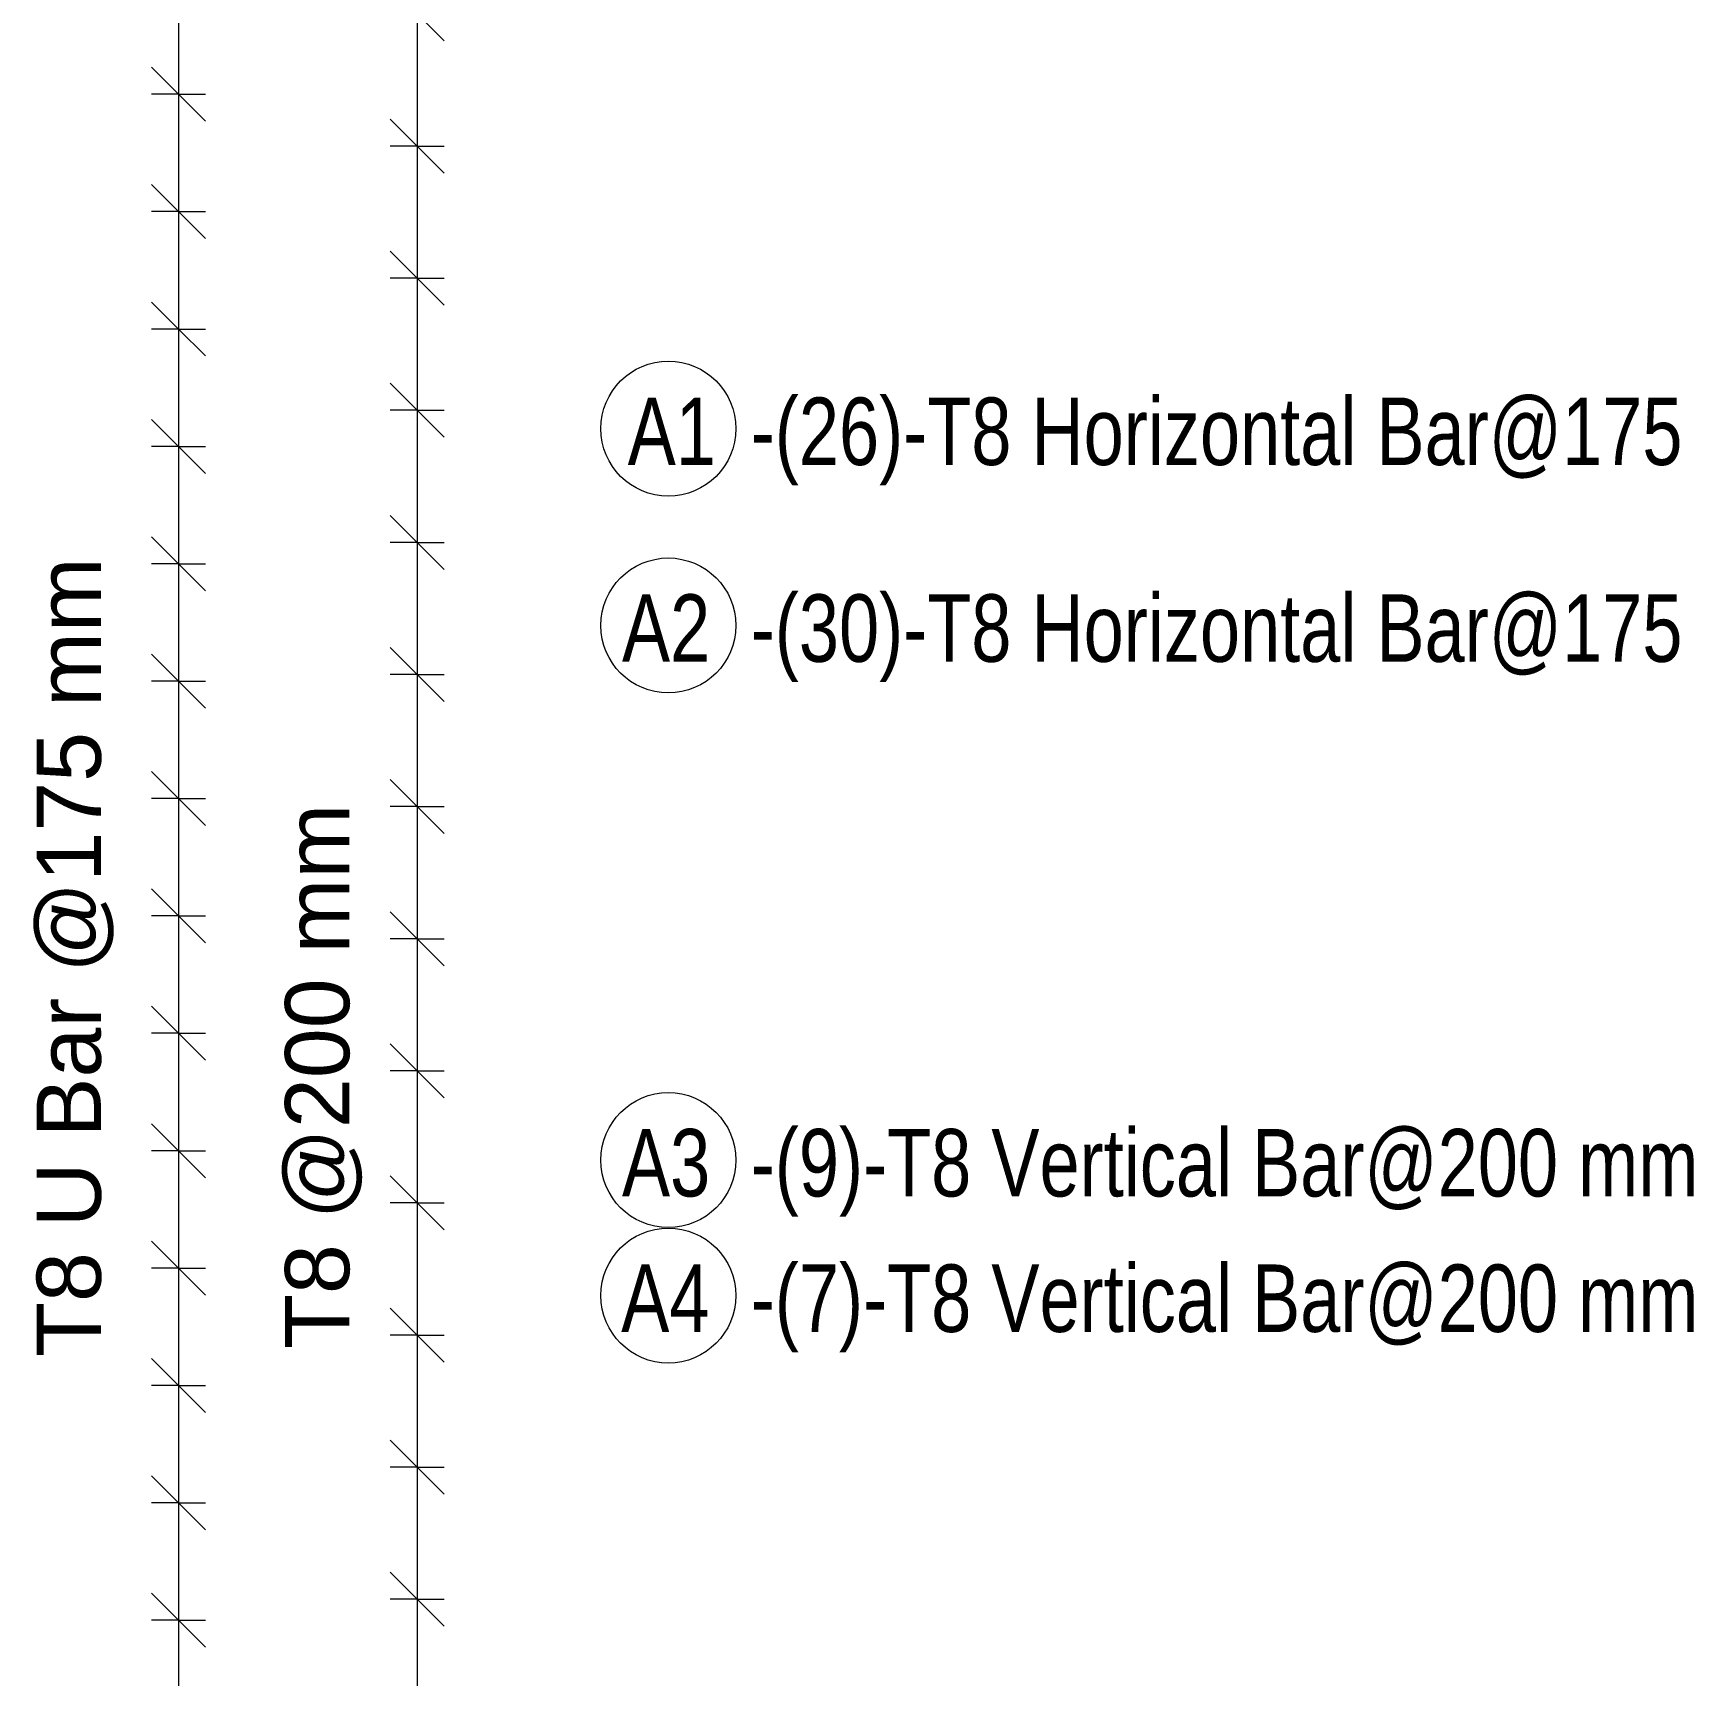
# Model space of a CAD drawing. Header units: millimetres. Extents: x 1454 to 26503, y -2036 to 18825.
# Drawn here: x 1454 to 3916, y 550 to 2984 of the extents above; entities that cross this region are included whole.
import ezdxf

# ---------------------------------------------------------------- set-up
doc = ezdxf.new("R2010")
doc.units = ezdxf.units.MM
for name, color, linetype, lineweight in [('A-ANNO-DIMS', 211, 'Continuous', 9), ('A-ANNO-DIMS-40', 211, 'Continuous', 9), ('S-RBAR-IDEN', 171, 'Continuous', 9)]:
    doc.layers.add(name, color=color, linetype=linetype, lineweight=lineweight)
doc.styles.add('Arial_1', font='arial.ttf', dxfattribs={"height": 95.25})
doc.styles.add('Nirmala UI Semilight', font='NirmalaS.ttf', dxfattribs={"width": 0.8, "height": 100})
doc.dimstyles.new('Arrow_Filled_-_2_5_NI_UI', dxfattribs={"dimscale": 304.8, "dimtxt": 104.736395, "dimasz": 0.262467, "dimexe": 0.131234, "dimexo": 0.0625, "dimgap": 0.131234, "dimtad": 1, "dimdec": 4, "dimzin": 0, "dimdsep": 46, "dimtxsty": 'Nirmala UI Semilight', "dimblk1": 'OBLIQUE', "dimblk2": 'OBLIQUE', "dimsah": 1, "dimcen": 0.09, "dimazin": 0, "dimtfac": 1, "dimtdec": 4, "dimtix": 1, "dimtmove": 0, "dimatfit": 3, "dimfxl": 0.131234, "dimfxlon": 1, "dimtvp": 1, "dimtolj": 1, "dimtzin": 0, "dimarcsym": 2})
doc.dimstyles.new('Arrow_Filled_-_2_5_NI_UI_1', dxfattribs={"dimscale": 304.8, "dimtxt": 104.736395, "dimasz": 0.262467, "dimexe": 0.131234, "dimexo": 0.0625, "dimgap": 0.131234, "dimtad": 1, "dimdec": 4, "dimzin": 0, "dimdsep": 46, "dimtxsty": 'Arial_1', "dimblk1": 'OBLIQUE', "dimblk2": 'OBLIQUE', "dimsah": 1, "dimcen": 0.09, "dimazin": 0, "dimtfac": 1, "dimtdec": 4, "dimtix": 1, "dimtmove": 0, "dimatfit": 3, "dimfxl": 0.131234, "dimfxlon": 1, "dimtvp": 1, "dimtolj": 1, "dimtzin": 0, "dimarcsym": 2})

# ---------------------------------------------------------------- blocks, each defined once
blk = doc.blocks.new('M_Rebar Tag_rfa Dimension - ARROW-793927-Elevation Front 1')
at = {"layer": 'S-RBAR-IDEN'}
blk.add_circle((2395.6, 2398), 100, dxfattribs=at)
blk = doc.blocks.new('DIMBLOCK15-Elevation Front 1')
at = {"layer": 'A-ANNO-DIMS-40'}
for p, q in [((2023.1, 3208.4), (1983.1, 3248.4)), ((2023.1, 3208.4), (1983.1, 3208.4)), ((2023.1, 3208.4), (2023.1, 3012.6)), ((2023.1, 3208.4), (2063.1, 3168.4)), ((2023.1, 3208.4), (2063.1, 3208.4)), ((2023.1, 3012.6), (1983.1, 3052.6)), ((2023.1, 3012.6), (1983.1, 3012.6)), ((2023.1, 3012.6), (2063.1, 2972.6)), ((2023.1, 3012.6), (2063.1, 3012.6))]:
    blk.add_line(p, q, dxfattribs=at)
blk = doc.blocks.new('_Oblique')
at = {"color": 0, "linetype": 'ByBlock', "lineweight": -2}
blk.add_line((-0.5, -0.5), (0.5, 0.5), dxfattribs=at)
blk = doc.blocks.new('DIMBLOCK16-Elevation Front 1')
at = {"layer": 'A-ANNO-DIMS-40'}
for p, q in [((2023.1, 3012.6), (1983.1, 3052.6)), ((2023.1, 3012.6), (1983.1, 3012.6)), ((2023.1, 3012.6), (2023.1, 2816.8)), ((2023.1, 3012.6), (2063.1, 2972.6)), ((2023.1, 3012.6), (2063.1, 3012.6)), ((2023.1, 2816.8), (1983.1, 2856.8)), ((2023.1, 2816.8), (1983.1, 2816.8)), ((2023.1, 2816.8), (2063.1, 2776.8)), ((2023.1, 2816.8), (2063.1, 2816.8))]:
    blk.add_line(p, q, dxfattribs=at)
blk = doc.blocks.new('DIMBLOCK17-Elevation Front 1')
at = {"layer": 'A-ANNO-DIMS-40'}
for p, q in [((2023.1, 2816.8), (1983.1, 2856.8)), ((2023.1, 2816.8), (1983.1, 2816.8)), ((2023.1, 2816.8), (2023.1, 2621)), ((2023.1, 2816.8), (2063.1, 2776.8)), ((2023.1, 2816.8), (2063.1, 2816.8)), ((2023.1, 2621), (1983.1, 2661)), ((2023.1, 2621), (1983.1, 2621)), ((2023.1, 2621), (2063.1, 2581)), ((2023.1, 2621), (2063.1, 2621))]:
    blk.add_line(p, q, dxfattribs=at)
blk = doc.blocks.new('DIMBLOCK18-Elevation Front 1')
at = {"layer": 'A-ANNO-DIMS-40'}
for p, q in [((2023.1, 2621), (1983.1, 2661)), ((2023.1, 2621), (1983.1, 2621)), ((2023.1, 2621), (2023.1, 2425.2)), ((2023.1, 2621), (2063.1, 2581)), ((2023.1, 2621), (2063.1, 2621)), ((2023.1, 2425.2), (1983.1, 2465.2)), ((2023.1, 2425.2), (1983.1, 2425.2)), ((2023.1, 2425.2), (2063.1, 2385.2)), ((2023.1, 2425.2), (2063.1, 2425.2))]:
    blk.add_line(p, q, dxfattribs=at)
blk = doc.blocks.new('DIMBLOCK19-Elevation Front 1')
at = {"layer": 'A-ANNO-DIMS-40'}
for p, q in [((2023.1, 2425.2), (1983.1, 2465.2)), ((2023.1, 2425.2), (1983.1, 2425.2)), ((2023.1, 2425.2), (2023.1, 2229.4)), ((2023.1, 2425.2), (2063.1, 2385.2)), ((2023.1, 2425.2), (2063.1, 2425.2)), ((2023.1, 2229.4), (1983.1, 2269.4)), ((2023.1, 2229.4), (1983.1, 2229.4)), ((2023.1, 2229.4), (2063.1, 2189.4)), ((2023.1, 2229.4), (2063.1, 2229.4))]:
    blk.add_line(p, q, dxfattribs=at)
blk = doc.blocks.new('DIMBLOCK20-Elevation Front 1')
at = {"layer": 'A-ANNO-DIMS-40'}
for p, q in [((2023.1, 2229.4), (1983.1, 2269.4)), ((2023.1, 2229.4), (1983.1, 2229.4)), ((2023.1, 2229.4), (2023.1, 2033.6)), ((2023.1, 2229.4), (2063.1, 2189.4)), ((2023.1, 2229.4), (2063.1, 2229.4)), ((2023.1, 2033.6), (1983.1, 2073.6)), ((2023.1, 2033.6), (1983.1, 2033.6)), ((2023.1, 2033.6), (2063.1, 1993.6)), ((2023.1, 2033.6), (2063.1, 2033.6))]:
    blk.add_line(p, q, dxfattribs=at)
blk = doc.blocks.new('DIMBLOCK21-Elevation Front 1')
at = {"layer": 'A-ANNO-DIMS-40'}
for p, q in [((2023.1, 2033.6), (1983.1, 2073.6)), ((2023.1, 2033.6), (1983.1, 2033.6)), ((2023.1, 2033.6), (2023.1, 1837.8)), ((2023.1, 2033.6), (2063.1, 1993.6)), ((2023.1, 2033.6), (2063.1, 2033.6)), ((2023.1, 1837.8), (1983.1, 1877.8)), ((2023.1, 1837.8), (1983.1, 1837.8)), ((2023.1, 1837.8), (2063.1, 1797.8)), ((2023.1, 1837.8), (2063.1, 1837.8))]:
    blk.add_line(p, q, dxfattribs=at)
blk = doc.blocks.new('DIMBLOCK22-Elevation Front 1')
at = {"layer": 'A-ANNO-DIMS-40'}
for p, q in [((2023.1, 1837.8), (1983.1, 1877.8)), ((2023.1, 1837.8), (1983.1, 1837.8)), ((2023.1, 1837.8), (2023.1, 1642)), ((2023.1, 1837.8), (2063.1, 1797.8)), ((2023.1, 1837.8), (2063.1, 1837.8)), ((2023.1, 1642), (1983.1, 1682)), ((2023.1, 1642), (1983.1, 1642)), ((2023.1, 1642), (2063.1, 1602)), ((2023.1, 1642), (2063.1, 1642))]:
    blk.add_line(p, q, dxfattribs=at)
blk = doc.blocks.new('DIMBLOCK23-Elevation Front 1')
at = {"layer": 'A-ANNO-DIMS-40'}
for p, q in [((2023.1, 1642), (1983.1, 1682)), ((2023.1, 1642), (1983.1, 1642)), ((2023.1, 1642), (2023.1, 1446.2)), ((2023.1, 1642), (2063.1, 1602)), ((2023.1, 1642), (2063.1, 1642)), ((2023.1, 1446.2), (1983.1, 1486.2)), ((2023.1, 1446.2), (1983.1, 1446.2)), ((2023.1, 1446.2), (2063.1, 1406.2)), ((2023.1, 1446.2), (2063.1, 1446.2))]:
    blk.add_line(p, q, dxfattribs=at)
blk = doc.blocks.new('DIMBLOCK24-Elevation Front 1')
at = {"layer": 'A-ANNO-DIMS-40'}
for p, q in [((2023.1, 1446.2), (1983.1, 1486.2)), ((2023.1, 1446.2), (1983.1, 1446.2)), ((2023.1, 1446.2), (2023.1, 1250.4)), ((2023.1, 1446.2), (2063.1, 1406.2)), ((2023.1, 1446.2), (2063.1, 1446.2)), ((2023.1, 1250.4), (1983.1, 1290.4)), ((2023.1, 1250.4), (1983.1, 1250.4)), ((2023.1, 1250.4), (2063.1, 1210.4)), ((2023.1, 1250.4), (2063.1, 1250.4))]:
    blk.add_line(p, q, dxfattribs=at)
blk = doc.blocks.new('DIMBLOCK25-Elevation Front 1')
at = {"layer": 'A-ANNO-DIMS-40'}
for p, q in [((2023.1, 1250.4), (1983.1, 1290.4)), ((2023.1, 1250.4), (1983.1, 1250.4)), ((2023.1, 1250.4), (2023.1, 1054.6)), ((2023.1, 1250.4), (2063.1, 1210.4)), ((2023.1, 1250.4), (2063.1, 1250.4)), ((2023.1, 1054.6), (1983.1, 1094.6)), ((2023.1, 1054.6), (1983.1, 1054.6)), ((2023.1, 1054.6), (2063.1, 1014.6)), ((2023.1, 1054.6), (2063.1, 1054.6))]:
    blk.add_line(p, q, dxfattribs=at)
blk = doc.blocks.new('DIMBLOCK26-Elevation Front 1')
at = {"layer": 'A-ANNO-DIMS-40'}
for p, q in [((2023.1, 1054.6), (1983.1, 1094.6)), ((2023.1, 1054.6), (1983.1, 1054.6)), ((2023.1, 1054.6), (2023.1, 858.8)), ((2023.1, 1054.6), (2063.1, 1014.6)), ((2023.1, 1054.6), (2063.1, 1054.6)), ((2023.1, 858.8), (1983.1, 898.8)), ((2023.1, 858.8), (1983.1, 858.8)), ((2023.1, 858.8), (2063.1, 818.8)), ((2023.1, 858.8), (2063.1, 858.8))]:
    blk.add_line(p, q, dxfattribs=at)
blk = doc.blocks.new('DIMBLOCK27-Elevation Front 1')
at = {"layer": 'A-ANNO-DIMS-40'}
for p, q in [((2023.1, 858.8), (1983.1, 898.8)), ((2023.1, 858.8), (1983.1, 858.8)), ((2023.1, 858.8), (2023.1, 663)), ((2023.1, 858.8), (2063.1, 818.8)), ((2023.1, 858.8), (2063.1, 858.8)), ((2023.1, 663), (1983.1, 703)), ((2023.1, 663), (1983.1, 663)), ((2023.1, 663), (2063.1, 623)), ((2023.1, 663), (2063.1, 663))]:
    blk.add_line(p, q, dxfattribs=at)
blk = doc.blocks.new('DIMBLOCK28-Elevation Front 1')
at = {"layer": 'A-ANNO-DIMS-40'}
for p, q in [((2023.1, 663), (1983.1, 703)), ((2023.1, 663), (1983.1, 663)), ((2023.1, 663), (2023.1, 467.2)), ((2023.1, 663), (2063.1, 623)), ((2023.1, 663), (2063.1, 663)), ((2023.1, 467.2), (1983.1, 507.2)), ((2023.1, 467.2), (1983.1, 467.2)), ((2023.1, 467.2), (2063.1, 427.2)), ((2023.1, 467.2), (2063.1, 467.2))]:
    blk.add_line(p, q, dxfattribs=at)
blk = doc.blocks.new('DIMBLOCK38-Elevation Front 1')
at = {"layer": 'A-ANNO-DIMS-40'}
for p, q in [((2023.1, 3600), (1983.1, 3640)), ((2023.1, 3600), (1983.1, 3600)), ((2023.1, 3600), (2023.1, -1295)), ((2023.1, 3600), (2023.1, 3404.2)), ((2023.1, 3600), (2063.1, 3560)), ((2023.1, 3600), (2063.1, 3600)), ((2023.1, 3404.2), (1983.1, 3444.2)), ((2023.1, 3404.2), (1983.1, 3404.2)), ((2023.1, 3404.2), (2023.1, 3208.4)), ((2023.1, 3404.2), (2063.1, 3364.2)), ((2023.1, 3404.2), (2063.1, 3404.2)), ((2023.1, 3208.4), (1983.1, 3248.4)), ((2023.1, 3208.4), (1983.1, 3208.4)), ((2023.1, 3208.4), (2023.1, 3012.6)), ((2023.1, 3208.4), (2063.1, 3168.4)), ((2023.1, 3208.4), (2063.1, 3208.4)), ((2023.1, 3012.6), (1983.1, 3052.6)), ((2023.1, 3012.6), (1983.1, 3012.6)), ((2023.1, 3012.6), (2023.1, 2816.8)), ((2023.1, 3012.6), (2063.1, 2972.6)), ((2023.1, 3012.6), (2063.1, 3012.6)), ((2023.1, 2816.8), (1983.1, 2856.8)), ((2023.1, 2816.8), (1983.1, 2816.8)), ((2023.1, 2816.8), (2023.1, 2621)), ((2023.1, 2816.8), (2063.1, 2776.8)), ((2023.1, 2816.8), (2063.1, 2816.8)), ((2023.1, 2621), (1983.1, 2661)), ((2023.1, 2621), (1983.1, 2621)), ((2023.1, 2621), (2023.1, 2425.2)), ((2023.1, 2621), (2063.1, 2581)), ((2023.1, 2621), (2063.1, 2621)), ((2023.1, 2425.2), (1983.1, 2465.2)), ((2023.1, 2425.2), (1983.1, 2425.2)), ((2023.1, 2425.2), (2023.1, 2229.4)), ((2023.1, 2425.2), (2063.1, 2385.2)), ((2023.1, 2425.2), (2063.1, 2425.2)), ((2023.1, 2229.4), (1983.1, 2269.4)), ((2023.1, 2229.4), (1983.1, 2229.4)), ((2023.1, 2229.4), (2023.1, 2033.6)), ((2023.1, 2229.4), (2063.1, 2189.4)), ((2023.1, 2229.4), (2063.1, 2229.4)), ((2023.1, 2033.6), (1983.1, 2073.6)), ((2023.1, 2033.6), (1983.1, 2033.6)), ((2023.1, 2033.6), (2023.1, 1837.8)), ((2023.1, 2033.6), (2063.1, 1993.6)), ((2023.1, 2033.6), (2063.1, 2033.6)), ((2023.1, 1837.8), (1983.1, 1877.8)), ((2023.1, 1837.8), (1983.1, 1837.8)), ((2023.1, 1837.8), (2023.1, 1642)), ((2023.1, 1837.8), (2063.1, 1797.8)), ((2023.1, 1837.8), (2063.1, 1837.8)), ((2023.1, 1642), (1983.1, 1682)), ((2023.1, 1642), (1983.1, 1642)), ((2023.1, 1642), (2023.1, 1446.2)), ((2023.1, 1642), (2063.1, 1602)), ((2023.1, 1642), (2063.1, 1642)), ((2023.1, 1446.2), (1983.1, 1486.2)), ((2023.1, 1446.2), (1983.1, 1446.2)), ((2023.1, 1446.2), (2023.1, 1250.4)), ((2023.1, 1446.2), (2063.1, 1406.2)), ((2023.1, 1446.2), (2063.1, 1446.2)), ((2023.1, 1250.4), (1983.1, 1290.4)), ((2023.1, 1250.4), (1983.1, 1250.4)), ((2023.1, 1250.4), (2023.1, 1054.6)), ((2023.1, 1250.4), (2063.1, 1210.4)), ((2023.1, 1250.4), (2063.1, 1250.4)), ((2023.1, 1054.6), (1983.1, 1094.6)), ((2023.1, 1054.6), (1983.1, 1054.6)), ((2023.1, 1054.6), (2023.1, 858.8)), ((2023.1, 1054.6), (2063.1, 1014.6)), ((2023.1, 1054.6), (2063.1, 1054.6)), ((2023.1, 858.8), (1983.1, 898.8)), ((2023.1, 858.8), (1983.1, 858.8)), ((2023.1, 858.8), (2023.1, 663)), ((2023.1, 858.8), (2063.1, 818.8)), ((2023.1, 858.8), (2063.1, 858.8)), ((2023.1, 663), (1983.1, 703)), ((2023.1, 663), (1983.1, 663)), ((2023.1, 663), (2023.1, 467.2)), ((2023.1, 663), (2063.1, 623)), ((2023.1, 663), (2063.1, 663)), ((2023.1, 467.2), (1983.1, 507.2)), ((2023.1, 467.2), (1983.1, 467.2)), ((2023.1, 467.2), (2023.1, 271.4)), ((2023.1, 467.2), (2063.1, 427.2)), ((2023.1, 467.2), (2063.1, 467.2)), ((2023.1, 271.4), (1983.1, 311.4)), ((2023.1, 271.4), (1983.1, 271.4)), ((2023.1, 271.4), (2023.1, 75.6)), ((2023.1, 271.4), (2063.1, 231.4)), ((2023.1, 271.4), (2063.1, 271.4)), ((2023.1, 75.6), (1983.1, 115.6)), ((2023.1, 75.6), (1983.1, 75.6)), ((2023.1, 75.6), (2023.1, -120.2)), ((2023.1, 75.6), (2063.1, 35.6)), ((2023.1, 75.6), (2063.1, 75.6)), ((2023.1, -120.2), (1983.1, -80.2)), ((2023.1, -120.2), (1983.1, -120.2)), ((2023.1, -120.2), (2023.1, -316)), ((2023.1, -120.2), (2063.1, -160.2)), ((2023.1, -120.2), (2063.1, -120.2)), ((2023.1, -316), (1983.1, -276)), ((2023.1, -316), (1983.1, -316)), ((2023.1, -316), (2023.1, -511.8)), ((2023.1, -316), (2063.1, -356)), ((2023.1, -316), (2063.1, -316)), ((2023.1, -511.8), (1983.1, -471.8)), ((2023.1, -511.8), (1983.1, -511.8)), ((2023.1, -511.8), (2023.1, -707.6)), ((2023.1, -511.8), (2063.1, -551.8)), ((2023.1, -511.8), (2063.1, -511.8)), ((2023.1, -707.6), (1983.1, -667.6)), ((2023.1, -707.6), (1983.1, -707.6)), ((2023.1, -707.6), (2023.1, -903.4)), ((2023.1, -707.6), (2063.1, -747.6)), ((2023.1, -707.6), (2063.1, -707.6)), ((2023.1, -903.4), (1983.1, -863.4)), ((2023.1, -903.4), (1983.1, -903.4)), ((2023.1, -903.4), (2023.1, -1099.2)), ((2023.1, -903.4), (2063.1, -943.4)), ((2023.1, -903.4), (2063.1, -903.4)), ((2023.1, -1099.2), (1983.1, -1059.2)), ((2023.1, -1099.2), (1983.1, -1099.2)), ((2023.1, -1099.2), (2023.1, -1295)), ((2023.1, -1099.2), (2063.1, -1139.2)), ((2023.1, -1099.2), (2063.1, -1099.2)), ((2023.1, -1295), (1983.1, -1255)), ((2023.1, -1295), (1983.1, -1295)), ((2023.1, -1295), (2063.1, -1335)), ((2023.1, -1295), (2063.1, -1295))]:
    blk.add_line(p, q, dxfattribs=at)
blk = doc.blocks.new('_None')
blk = doc.blocks.new('DIMBLOCK42-Elevation Front 1')
at = {"layer": 'A-ANNO-DIMS-40'}
for p, q in [((1669.3, 3067.6), (1629.3, 3107.6)), ((1669.3, 3067.6), (1629.3, 3067.6)), ((1669.3, 3067.6), (1669.3, 2893.6)), ((1669.3, 3067.6), (1709.3, 3027.6)), ((1669.3, 3067.6), (1709.3, 3067.6)), ((1669.3, 2893.6), (1629.3, 2933.6)), ((1669.3, 2893.6), (1629.3, 2893.6)), ((1669.3, 2893.6), (1709.3, 2853.6)), ((1669.3, 2893.6), (1709.3, 2893.6))]:
    blk.add_line(p, q, dxfattribs=at)
blk = doc.blocks.new('DIMBLOCK43-Elevation Front 1')
at = {"layer": 'A-ANNO-DIMS-40'}
for p, q in [((1669.3, 2893.6), (1629.3, 2933.6)), ((1669.3, 2893.6), (1629.3, 2893.6)), ((1669.3, 2893.6), (1669.3, 2719.7)), ((1669.3, 2893.6), (1709.3, 2853.6)), ((1669.3, 2893.6), (1709.3, 2893.6)), ((1669.3, 2719.7), (1629.3, 2759.7)), ((1669.3, 2719.7), (1629.3, 2719.7)), ((1669.3, 2719.7), (1709.3, 2679.7)), ((1669.3, 2719.7), (1709.3, 2719.7))]:
    blk.add_line(p, q, dxfattribs=at)
blk = doc.blocks.new('DIMBLOCK44-Elevation Front 1')
at = {"layer": 'A-ANNO-DIMS-40'}
for p, q in [((1669.3, 2719.7), (1629.3, 2759.7)), ((1669.3, 2719.7), (1629.3, 2719.7)), ((1669.3, 2719.7), (1669.3, 2545.7)), ((1669.3, 2719.7), (1709.3, 2679.7)), ((1669.3, 2719.7), (1709.3, 2719.7)), ((1669.3, 2545.7), (1629.3, 2585.7)), ((1669.3, 2545.7), (1629.3, 2545.7)), ((1669.3, 2545.7), (1709.3, 2505.7)), ((1669.3, 2545.7), (1709.3, 2545.7))]:
    blk.add_line(p, q, dxfattribs=at)
blk = doc.blocks.new('DIMBLOCK45-Elevation Front 1')
at = {"layer": 'A-ANNO-DIMS-40'}
for p, q in [((1669.3, 2545.7), (1629.3, 2585.7)), ((1669.3, 2545.7), (1629.3, 2545.7)), ((1669.3, 2545.7), (1669.3, 2371.7)), ((1669.3, 2545.7), (1709.3, 2505.7)), ((1669.3, 2545.7), (1709.3, 2545.7)), ((1669.3, 2371.7), (1629.3, 2411.7)), ((1669.3, 2371.7), (1629.3, 2371.7)), ((1669.3, 2371.7), (1709.3, 2331.7)), ((1669.3, 2371.7), (1709.3, 2371.7))]:
    blk.add_line(p, q, dxfattribs=at)
blk = doc.blocks.new('DIMBLOCK46-Elevation Front 1')
at = {"layer": 'A-ANNO-DIMS-40'}
for p, q in [((1669.3, 2371.7), (1629.3, 2411.7)), ((1669.3, 2371.7), (1629.3, 2371.7)), ((1669.3, 2371.7), (1669.3, 2197.7)), ((1669.3, 2371.7), (1709.3, 2331.7)), ((1669.3, 2371.7), (1709.3, 2371.7)), ((1669.3, 2197.7), (1629.3, 2237.7)), ((1669.3, 2197.7), (1629.3, 2197.7)), ((1669.3, 2197.7), (1709.3, 2157.7)), ((1669.3, 2197.7), (1709.3, 2197.7))]:
    blk.add_line(p, q, dxfattribs=at)
blk = doc.blocks.new('DIMBLOCK47-Elevation Front 1')
at = {"layer": 'A-ANNO-DIMS-40'}
for p, q in [((1669.3, 2197.7), (1629.3, 2237.7)), ((1669.3, 2197.7), (1629.3, 2197.7)), ((1669.3, 2197.7), (1669.3, 2023.7)), ((1669.3, 2197.7), (1709.3, 2157.7)), ((1669.3, 2197.7), (1709.3, 2197.7)), ((1669.3, 2023.7), (1629.3, 2063.7)), ((1669.3, 2023.7), (1629.3, 2023.7)), ((1669.3, 2023.7), (1709.3, 1983.7)), ((1669.3, 2023.7), (1709.3, 2023.7))]:
    blk.add_line(p, q, dxfattribs=at)
blk = doc.blocks.new('DIMBLOCK48-Elevation Front 1')
at = {"layer": 'A-ANNO-DIMS-40'}
for p, q in [((1669.3, 2023.7), (1629.3, 2063.7)), ((1669.3, 2023.7), (1629.3, 2023.7)), ((1669.3, 2023.7), (1669.3, 1849.8)), ((1669.3, 2023.7), (1709.3, 1983.7)), ((1669.3, 2023.7), (1709.3, 2023.7)), ((1669.3, 1849.8), (1629.3, 1889.8)), ((1669.3, 1849.8), (1629.3, 1849.8)), ((1669.3, 1849.8), (1709.3, 1809.8)), ((1669.3, 1849.8), (1709.3, 1849.8))]:
    blk.add_line(p, q, dxfattribs=at)
blk = doc.blocks.new('DIMBLOCK49-Elevation Front 1')
at = {"layer": 'A-ANNO-DIMS-40'}
for p, q in [((1669.3, 1849.8), (1629.3, 1889.8)), ((1669.3, 1849.8), (1629.3, 1849.8)), ((1669.3, 1849.8), (1669.3, 1675.8)), ((1669.3, 1849.8), (1709.3, 1809.8)), ((1669.3, 1849.8), (1709.3, 1849.8)), ((1669.3, 1675.8), (1629.3, 1715.8)), ((1669.3, 1675.8), (1629.3, 1675.8)), ((1669.3, 1675.8), (1709.3, 1635.8)), ((1669.3, 1675.8), (1709.3, 1675.8))]:
    blk.add_line(p, q, dxfattribs=at)
blk = doc.blocks.new('DIMBLOCK50-Elevation Front 1')
at = {"layer": 'A-ANNO-DIMS-40'}
for p, q in [((1669.3, 1675.8), (1629.3, 1715.8)), ((1669.3, 1675.8), (1629.3, 1675.8)), ((1669.3, 1675.8), (1669.3, 1501.8)), ((1669.3, 1675.8), (1709.3, 1635.8)), ((1669.3, 1675.8), (1709.3, 1675.8)), ((1669.3, 1501.8), (1629.3, 1541.8)), ((1669.3, 1501.8), (1629.3, 1501.8)), ((1669.3, 1501.8), (1709.3, 1461.8)), ((1669.3, 1501.8), (1709.3, 1501.8))]:
    blk.add_line(p, q, dxfattribs=at)
blk = doc.blocks.new('DIMBLOCK51-Elevation Front 1')
at = {"layer": 'A-ANNO-DIMS-40'}
for p, q in [((1669.3, 1501.8), (1629.3, 1541.8)), ((1669.3, 1501.8), (1629.3, 1501.8)), ((1669.3, 1501.8), (1669.3, 1327.8)), ((1669.3, 1501.8), (1709.3, 1461.8)), ((1669.3, 1501.8), (1709.3, 1501.8)), ((1669.3, 1327.8), (1629.3, 1367.8)), ((1669.3, 1327.8), (1629.3, 1327.8)), ((1669.3, 1327.8), (1709.3, 1287.8)), ((1669.3, 1327.8), (1709.3, 1327.8))]:
    blk.add_line(p, q, dxfattribs=at)
blk = doc.blocks.new('DIMBLOCK52-Elevation Front 1')
at = {"layer": 'A-ANNO-DIMS-40'}
for p, q in [((1669.3, 1327.8), (1629.3, 1367.8)), ((1669.3, 1327.8), (1629.3, 1327.8)), ((1669.3, 1327.8), (1669.3, 1153.8)), ((1669.3, 1327.8), (1709.3, 1287.8)), ((1669.3, 1327.8), (1709.3, 1327.8)), ((1669.3, 1153.8), (1629.3, 1193.8)), ((1669.3, 1153.8), (1629.3, 1153.8)), ((1669.3, 1153.8), (1709.3, 1113.8)), ((1669.3, 1153.8), (1709.3, 1153.8))]:
    blk.add_line(p, q, dxfattribs=at)
blk = doc.blocks.new('DIMBLOCK53-Elevation Front 1')
at = {"layer": 'A-ANNO-DIMS-40'}
for p, q in [((1669.3, 1153.8), (1629.3, 1193.8)), ((1669.3, 1153.8), (1629.3, 1153.8)), ((1669.3, 1153.8), (1669.3, 979.9)), ((1669.3, 1153.8), (1709.3, 1113.8)), ((1669.3, 1153.8), (1709.3, 1153.8)), ((1669.3, 979.9), (1629.3, 1019.9)), ((1669.3, 979.9), (1629.3, 979.9)), ((1669.3, 979.9), (1709.3, 939.9)), ((1669.3, 979.9), (1709.3, 979.9))]:
    blk.add_line(p, q, dxfattribs=at)
blk = doc.blocks.new('DIMBLOCK54-Elevation Front 1')
at = {"layer": 'A-ANNO-DIMS-40'}
for p, q in [((1669.3, 979.9), (1629.3, 1019.9)), ((1669.3, 979.9), (1629.3, 979.9)), ((1669.3, 979.9), (1669.3, 805.9)), ((1669.3, 979.9), (1709.3, 939.9)), ((1669.3, 979.9), (1709.3, 979.9)), ((1669.3, 805.9), (1629.3, 845.9)), ((1669.3, 805.9), (1629.3, 805.9)), ((1669.3, 805.9), (1709.3, 765.9)), ((1669.3, 805.9), (1709.3, 805.9))]:
    blk.add_line(p, q, dxfattribs=at)
blk = doc.blocks.new('DIMBLOCK55-Elevation Front 1')
at = {"layer": 'A-ANNO-DIMS-40'}
for p, q in [((1669.3, 805.9), (1629.3, 845.9)), ((1669.3, 805.9), (1629.3, 805.9)), ((1669.3, 805.9), (1669.3, 631.9)), ((1669.3, 805.9), (1709.3, 765.9)), ((1669.3, 805.9), (1709.3, 805.9)), ((1669.3, 631.9), (1629.3, 671.9)), ((1669.3, 631.9), (1629.3, 631.9)), ((1669.3, 631.9), (1709.3, 591.9)), ((1669.3, 631.9), (1709.3, 631.9))]:
    blk.add_line(p, q, dxfattribs=at)
blk = doc.blocks.new('DIMBLOCK56-Elevation Front 1')
at = {"layer": 'A-ANNO-DIMS-40'}
for p, q in [((1669.3, 631.9), (1629.3, 671.9)), ((1669.3, 631.9), (1629.3, 631.9)), ((1669.3, 631.9), (1669.3, 457.9)), ((1669.3, 631.9), (1709.3, 591.9)), ((1669.3, 631.9), (1709.3, 631.9)), ((1669.3, 457.9), (1629.3, 497.9)), ((1669.3, 457.9), (1629.3, 457.9)), ((1669.3, 457.9), (1709.3, 417.9)), ((1669.3, 457.9), (1709.3, 457.9))]:
    blk.add_line(p, q, dxfattribs=at)
blk = doc.blocks.new('DIMBLOCK67-Elevation Front 1')
at = {"layer": 'A-ANNO-DIMS-40'}
for p, q in [((1669.3, 3589.6), (1629.3, 3629.6)), ((1669.3, 3589.6), (1629.3, 3589.6)), ((1669.3, 3589.6), (1669.3, -1281.9)), ((1669.3, 3589.6), (1669.3, 3415.6)), ((1669.3, 3589.6), (1709.3, 3549.6)), ((1669.3, 3589.6), (1709.3, 3589.6)), ((1669.3, 3415.6), (1629.3, 3455.6)), ((1669.3, 3415.6), (1629.3, 3415.6)), ((1669.3, 3415.6), (1669.3, 3241.6)), ((1669.3, 3415.6), (1709.3, 3375.6)), ((1669.3, 3415.6), (1709.3, 3415.6)), ((1669.3, 3241.6), (1629.3, 3281.6)), ((1669.3, 3241.6), (1629.3, 3241.6)), ((1669.3, 3241.6), (1669.3, 3067.6)), ((1669.3, 3241.6), (1709.3, 3201.6)), ((1669.3, 3241.6), (1709.3, 3241.6)), ((1669.3, 3067.6), (1629.3, 3107.6)), ((1669.3, 3067.6), (1629.3, 3067.6)), ((1669.3, 3067.6), (1669.3, 2893.6)), ((1669.3, 3067.6), (1709.3, 3027.6)), ((1669.3, 3067.6), (1709.3, 3067.6)), ((1669.3, 2893.6), (1629.3, 2933.6)), ((1669.3, 2893.6), (1629.3, 2893.6)), ((1669.3, 2893.6), (1669.3, 2719.7)), ((1669.3, 2893.6), (1709.3, 2853.6)), ((1669.3, 2893.6), (1709.3, 2893.6)), ((1669.3, 2719.7), (1629.3, 2759.7)), ((1669.3, 2719.7), (1629.3, 2719.7)), ((1669.3, 2719.7), (1669.3, 2545.7)), ((1669.3, 2719.7), (1709.3, 2679.7)), ((1669.3, 2719.7), (1709.3, 2719.7)), ((1669.3, 2545.7), (1629.3, 2585.7)), ((1669.3, 2545.7), (1629.3, 2545.7)), ((1669.3, 2545.7), (1669.3, 2371.7)), ((1669.3, 2545.7), (1709.3, 2505.7)), ((1669.3, 2545.7), (1709.3, 2545.7)), ((1669.3, 2371.7), (1629.3, 2411.7)), ((1669.3, 2371.7), (1629.3, 2371.7)), ((1669.3, 2371.7), (1669.3, 2197.7)), ((1669.3, 2371.7), (1709.3, 2331.7)), ((1669.3, 2371.7), (1709.3, 2371.7)), ((1669.3, 2197.7), (1629.3, 2237.7)), ((1669.3, 2197.7), (1629.3, 2197.7)), ((1669.3, 2197.7), (1669.3, 2023.7)), ((1669.3, 2197.7), (1709.3, 2157.7)), ((1669.3, 2197.7), (1709.3, 2197.7)), ((1669.3, 2023.7), (1629.3, 2063.7)), ((1669.3, 2023.7), (1629.3, 2023.7)), ((1669.3, 2023.7), (1669.3, 1849.8)), ((1669.3, 2023.7), (1709.3, 1983.7)), ((1669.3, 2023.7), (1709.3, 2023.7)), ((1669.3, 1849.8), (1629.3, 1889.8)), ((1669.3, 1849.8), (1629.3, 1849.8)), ((1669.3, 1849.8), (1669.3, 1675.8)), ((1669.3, 1849.8), (1709.3, 1809.8)), ((1669.3, 1849.8), (1709.3, 1849.8)), ((1669.3, 1675.8), (1629.3, 1715.8)), ((1669.3, 1675.8), (1629.3, 1675.8)), ((1669.3, 1675.8), (1669.3, 1501.8)), ((1669.3, 1675.8), (1709.3, 1635.8)), ((1669.3, 1675.8), (1709.3, 1675.8)), ((1669.3, 1501.8), (1629.3, 1541.8)), ((1669.3, 1501.8), (1629.3, 1501.8)), ((1669.3, 1501.8), (1669.3, 1327.8)), ((1669.3, 1501.8), (1709.3, 1461.8)), ((1669.3, 1501.8), (1709.3, 1501.8)), ((1669.3, 1327.8), (1629.3, 1367.8)), ((1669.3, 1327.8), (1629.3, 1327.8)), ((1669.3, 1327.8), (1669.3, 1153.8)), ((1669.3, 1327.8), (1709.3, 1287.8)), ((1669.3, 1327.8), (1709.3, 1327.8)), ((1669.3, 1153.8), (1629.3, 1193.8)), ((1669.3, 1153.8), (1629.3, 1153.8)), ((1669.3, 1153.8), (1669.3, 979.9)), ((1669.3, 1153.8), (1709.3, 1113.8)), ((1669.3, 1153.8), (1709.3, 1153.8)), ((1669.3, 979.9), (1629.3, 1019.9)), ((1669.3, 979.9), (1629.3, 979.9)), ((1669.3, 979.9), (1669.3, 805.9)), ((1669.3, 979.9), (1709.3, 939.9)), ((1669.3, 979.9), (1709.3, 979.9)), ((1669.3, 805.9), (1629.3, 845.9)), ((1669.3, 805.9), (1629.3, 805.9)), ((1669.3, 805.9), (1669.3, 631.9)), ((1669.3, 805.9), (1709.3, 765.9)), ((1669.3, 805.9), (1709.3, 805.9)), ((1669.3, 631.9), (1629.3, 671.9)), ((1669.3, 631.9), (1629.3, 631.9)), ((1669.3, 631.9), (1669.3, 457.9)), ((1669.3, 631.9), (1709.3, 591.9)), ((1669.3, 631.9), (1709.3, 631.9)), ((1669.3, 457.9), (1629.3, 497.9)), ((1669.3, 457.9), (1629.3, 457.9)), ((1669.3, 457.9), (1669.3, 283.9)), ((1669.3, 457.9), (1709.3, 417.9)), ((1669.3, 457.9), (1709.3, 457.9)), ((1669.3, 283.9), (1629.3, 323.9)), ((1669.3, 283.9), (1629.3, 283.9)), ((1669.3, 283.9), (1669.3, 110)), ((1669.3, 283.9), (1709.3, 243.9)), ((1669.3, 283.9), (1709.3, 283.9)), ((1669.3, 110), (1629.3, 150)), ((1669.3, 110), (1629.3, 110)), ((1669.3, 110), (1669.3, -64)), ((1669.3, 110), (1709.3, 70)), ((1669.3, 110), (1709.3, 110)), ((1669.3, -64), (1629.3, -24)), ((1669.3, -64), (1629.3, -64)), ((1669.3, -64), (1669.3, -238)), ((1669.3, -64), (1709.3, -104)), ((1669.3, -64), (1709.3, -64)), ((1669.3, -238), (1629.3, -198)), ((1669.3, -238), (1629.3, -238)), ((1669.3, -238), (1669.3, -412)), ((1669.3, -238), (1709.3, -278)), ((1669.3, -238), (1709.3, -238)), ((1669.3, -412), (1629.3, -372)), ((1669.3, -412), (1629.3, -412)), ((1669.3, -412), (1669.3, -586)), ((1669.3, -412), (1709.3, -452)), ((1669.3, -412), (1709.3, -412)), ((1669.3, -586), (1629.3, -546)), ((1669.3, -586), (1629.3, -586)), ((1669.3, -586), (1669.3, -759.9)), ((1669.3, -586), (1709.3, -626)), ((1669.3, -586), (1709.3, -586)), ((1669.3, -759.9), (1629.3, -719.9)), ((1669.3, -759.9), (1629.3, -759.9)), ((1669.3, -759.9), (1669.3, -933.9)), ((1669.3, -759.9), (1709.3, -799.9)), ((1669.3, -759.9), (1709.3, -759.9)), ((1669.3, -933.9), (1629.3, -893.9)), ((1669.3, -933.9), (1629.3, -933.9)), ((1669.3, -933.9), (1669.3, -1107.9)), ((1669.3, -933.9), (1709.3, -973.9)), ((1669.3, -933.9), (1709.3, -933.9)), ((1669.3, -1107.9), (1629.3, -1067.9)), ((1669.3, -1107.9), (1629.3, -1107.9)), ((1669.3, -1107.9), (1669.3, -1281.9)), ((1669.3, -1107.9), (1709.3, -1147.9)), ((1669.3, -1107.9), (1709.3, -1107.9)), ((1669.3, -1281.9), (1629.3, -1241.9)), ((1669.3, -1281.9), (1629.3, -1281.9)), ((1669.3, -1281.9), (1709.3, -1321.9)), ((1669.3, -1281.9), (1709.3, -1281.9))]:
    blk.add_line(p, q, dxfattribs=at)

msp = doc.modelspace()

# ---------------------------------------------------------------- block references
at = {"layer": 'S-RBAR-IDEN'}
for p in [(0, 0), (0, -291.67803), (0, -1084.10101), (0, -1284.93783)]:
    msp.add_blockref('M_Rebar Tag_rfa Dimension - ARROW-793927-Elevation Front 1', p, dxfattribs=at)

# ---------------------------------------------------------------- texts
at = {"layer": 'S-RBAR-IDEN', "char_height": 100, "attachment_point": 1, "style": 'Nirmala UI Semilight'}
for s, insert, width in [('A1', (2335.29858, 2444.10042), 138.5316), ('-(26)-T8 Horizontal Bar@175 mm', (2517.7991, 2444.10042), 1934.3116), ('A2', (2326.81858, 2152.42239), 159.0548), ('-(30)-T8 Horizontal Bar@175 mm', (2517.7991, 2152.42239), 1934.3116), ('A3', (2326.81858, 1359.99941), 159.0548), ('-(9)-T8 Vertical Bar@200 mm', (2517.7991, 1359.99941), 1713.6872), ('A4', (2325.69858, 1159.16259), 161.6202), ('-(7)-T8 Vertical Bar@200 mm', (2517.7991, 1159.16259), 1711.1218)]:
    msp.add_mtext(s, dxfattribs=dict(at, insert=insert, width=width))

# ---------------------------------------------------------------- dimensions: what is measured, and where the dimension line sits
at = {"layer": 'A-ANNO-DIMS'}
for base, p1, p2, text, dimstyle, override, picture, middle in [((1669.26611, -1281.88906), (1709.26611, 3589.56173), (1709.26611, -1281.88906), '4871', 'Arrow_Filled_-_2_5_NI_UI_1', {"dimpost": '<>', "dimblk1": 'None', "dimblk2": 'None', "dimsah": 1, "dimfxl": 4871.450781}, 'DIMBLOCK67-Elevation Front 1', (1580.63403, 1153.83633)), ((2023.13679, -1295), (2063.13679, 3600), (2063.13679, -1295), '4895', 'Arrow_Filled_-_2_5_NI_UI', {"dimpost": '<>', "dimblk1": 'None', "dimblk2": 'None', "dimsah": 1, "dimfxl": 4895}, 'DIMBLOCK38-Elevation Front 1', (1931.42828, 1152.5)), ((2023.13679, 3012.6), (2063.13679, 3208.4), (2063.13679, 3012.6), ' ', 'Arrow_Filled_-_2_5_NI_UI', {"dimpost": '<>', "dimfxl": 195.8}, 'DIMBLOCK15-Elevation Front 1', (2023.13679, 3110.5)), ((1669.26611, 2893.64018), (1709.26611, 3067.62057), (1709.26611, 2893.64018), ' ', 'Arrow_Filled_-_2_5_NI_UI_1', {"dimpost": '<>', "dimfxl": 173.980385}, 'DIMBLOCK42-Elevation Front 1', (1669.26611, 2980.63038)), ((2023.13679, 2816.8), (2063.13679, 3012.6), (2063.13679, 2816.8), ' ', 'Arrow_Filled_-_2_5_NI_UI', {"dimpost": '<>', "dimfxl": 195.8}, 'DIMBLOCK16-Elevation Front 1', (2023.13679, 2914.7)), ((1669.26611, 2719.6598), (1709.26611, 2893.64018), (1709.26611, 2719.6598), ' ', 'Arrow_Filled_-_2_5_NI_UI_1', {"dimpost": '<>', "dimfxl": 173.980385}, 'DIMBLOCK43-Elevation Front 1', (1669.26611, 2806.64999)), ((2023.13679, 2621), (2063.13679, 2816.8), (2063.13679, 2621), ' ', 'Arrow_Filled_-_2_5_NI_UI', {"dimpost": '<>', "dimfxl": 195.8}, 'DIMBLOCK17-Elevation Front 1', (2023.13679, 2718.9)), ((1669.26611, 2545.67941), (1709.26611, 2719.6598), (1709.26611, 2545.67941), ' ', 'Arrow_Filled_-_2_5_NI_UI_1', {"dimpost": '<>', "dimfxl": 173.980385}, 'DIMBLOCK44-Elevation Front 1', (1669.26611, 2632.66961)), ((2023.13679, 2425.2), (2063.13679, 2621), (2063.13679, 2425.2), ' ', 'Arrow_Filled_-_2_5_NI_UI', {"dimpost": '<>', "dimfxl": 195.8}, 'DIMBLOCK18-Elevation Front 1', (2023.13679, 2523.1)), ((1669.26611, 2371.69903), (1709.26611, 2545.67941), (1709.26611, 2371.69903), ' ', 'Arrow_Filled_-_2_5_NI_UI_1', {"dimpost": '<>', "dimfxl": 173.980385}, 'DIMBLOCK45-Elevation Front 1', (1669.26611, 2458.68922)), ((2023.13679, 2229.4), (2063.13679, 2425.2), (2063.13679, 2229.4), ' ', 'Arrow_Filled_-_2_5_NI_UI', {"dimpost": '<>', "dimfxl": 195.8}, 'DIMBLOCK19-Elevation Front 1', (2023.13679, 2327.3)), ((1669.26611, 2197.71864), (1709.26611, 2371.69903), (1709.26611, 2197.71864), ' ', 'Arrow_Filled_-_2_5_NI_UI_1', {"dimpost": '<>', "dimfxl": 173.980385}, 'DIMBLOCK46-Elevation Front 1', (1669.26611, 2284.70884)), ((2023.13679, 2033.6), (2063.13679, 2229.4), (2063.13679, 2033.6), ' ', 'Arrow_Filled_-_2_5_NI_UI', {"dimpost": '<>', "dimfxl": 195.8}, 'DIMBLOCK20-Elevation Front 1', (2023.13679, 2131.5)), ((1669.26611, 2023.73826), (1709.26611, 2197.71864), (1709.26611, 2023.73826), ' ', 'Arrow_Filled_-_2_5_NI_UI_1', {"dimpost": '<>', "dimfxl": 173.980385}, 'DIMBLOCK47-Elevation Front 1', (1669.26611, 2110.72845)), ((2023.13679, 1837.8), (2063.13679, 2033.6), (2063.13679, 1837.8), ' ', 'Arrow_Filled_-_2_5_NI_UI', {"dimpost": '<>', "dimfxl": 195.8}, 'DIMBLOCK21-Elevation Front 1', (2023.13679, 1935.7)), ((1669.26611, 1849.75787), (1709.26611, 2023.73826), (1709.26611, 1849.75787), ' ', 'Arrow_Filled_-_2_5_NI_UI_1', {"dimpost": '<>', "dimfxl": 173.980385}, 'DIMBLOCK48-Elevation Front 1', (1669.26611, 1936.74807)), ((1669.26611, 1675.77749), (1709.26611, 1849.75787), (1709.26611, 1675.77749), ' ', 'Arrow_Filled_-_2_5_NI_UI_1', {"dimpost": '<>', "dimfxl": 173.980385}, 'DIMBLOCK49-Elevation Front 1', (1669.26611, 1762.76768)), ((2023.13679, 1642), (2063.13679, 1837.8), (2063.13679, 1642), ' ', 'Arrow_Filled_-_2_5_NI_UI', {"dimpost": '<>', "dimfxl": 195.8}, 'DIMBLOCK22-Elevation Front 1', (2023.13679, 1739.9)), ((1669.26611, 1501.7971), (1709.26611, 1675.77749), (1709.26611, 1501.7971), ' ', 'Arrow_Filled_-_2_5_NI_UI_1', {"dimpost": '<>', "dimfxl": 173.980385}, 'DIMBLOCK50-Elevation Front 1', (1669.26611, 1588.7873)), ((2023.13679, 1446.2), (2063.13679, 1642), (2063.13679, 1446.2), ' ', 'Arrow_Filled_-_2_5_NI_UI', {"dimpost": '<>', "dimfxl": 195.8}, 'DIMBLOCK23-Elevation Front 1', (2023.13679, 1544.1)), ((1669.26611, 1327.81672), (1709.26611, 1501.7971), (1709.26611, 1327.81672), ' ', 'Arrow_Filled_-_2_5_NI_UI_1', {"dimpost": '<>', "dimfxl": 173.980385}, 'DIMBLOCK51-Elevation Front 1', (1669.26611, 1414.80691)), ((2023.13679, 1250.4), (2063.13679, 1446.2), (2063.13679, 1250.4), ' ', 'Arrow_Filled_-_2_5_NI_UI', {"dimpost": '<>', "dimfxl": 195.8}, 'DIMBLOCK24-Elevation Front 1', (2023.13679, 1348.3)), ((1669.26611, 1153.83633), (1709.26611, 1327.81672), (1709.26611, 1153.83633), ' ', 'Arrow_Filled_-_2_5_NI_UI_1', {"dimpost": '<>', "dimfxl": 173.980385}, 'DIMBLOCK52-Elevation Front 1', (1669.26611, 1240.82653)), ((2023.13679, 1054.6), (2063.13679, 1250.4), (2063.13679, 1054.6), ' ', 'Arrow_Filled_-_2_5_NI_UI', {"dimpost": '<>', "dimfxl": 195.8}, 'DIMBLOCK25-Elevation Front 1', (2023.13679, 1152.5)), ((1669.26611, 979.85595), (1709.26611, 1153.83633), (1709.26611, 979.85595), ' ', 'Arrow_Filled_-_2_5_NI_UI_1', {"dimpost": '<>', "dimfxl": 173.980385}, 'DIMBLOCK53-Elevation Front 1', (1669.26611, 1066.84614)), ((2023.13679, 858.8), (2063.13679, 1054.6), (2063.13679, 858.8), ' ', 'Arrow_Filled_-_2_5_NI_UI', {"dimpost": '<>', "dimfxl": 195.8}, 'DIMBLOCK26-Elevation Front 1', (2023.13679, 956.7)), ((1669.26611, 805.87556), (1709.26611, 979.85595), (1709.26611, 805.87556), ' ', 'Arrow_Filled_-_2_5_NI_UI_1', {"dimpost": '<>', "dimfxl": 173.980385}, 'DIMBLOCK54-Elevation Front 1', (1669.26611, 892.86576)), ((2023.13679, 663), (2063.13679, 858.8), (2063.13679, 663), ' ', 'Arrow_Filled_-_2_5_NI_UI', {"dimpost": '<>', "dimfxl": 195.8}, 'DIMBLOCK27-Elevation Front 1', (2023.13679, 760.9)), ((1669.26611, 631.89518), (1709.26611, 805.87556), (1709.26611, 631.89518), ' ', 'Arrow_Filled_-_2_5_NI_UI_1', {"dimpost": '<>', "dimfxl": 173.980385}, 'DIMBLOCK55-Elevation Front 1', (1669.26611, 718.88537)), ((2023.13679, 467.2), (2063.13679, 663), (2063.13679, 467.2), ' ', 'Arrow_Filled_-_2_5_NI_UI', {"dimpost": '<>', "dimfxl": 195.8}, 'DIMBLOCK28-Elevation Front 1', (2023.13679, 565.1)), ((1669.26611, 457.91479), (1709.26611, 631.89518), (1709.26611, 457.91479), ' ', 'Arrow_Filled_-_2_5_NI_UI_1', {"dimpost": '<>', "dimfxl": 173.980385}, 'DIMBLOCK56-Elevation Front 1', (1669.26611, 544.90499))]:
    dim = msp.add_linear_dim(base=base, p1=p1, p2=p2, angle=90, text=text, dimstyle=dimstyle, override=override, dxfattribs=at)
    dim.commit()
    dim.dimension.update_dxf_attribs({"geometry": picture, "text_midpoint": middle})

# ---------------------------------------------------------------- next in the draw order: texts
at = {"layer": 'S-RBAR-IDEN', "char_height": 95.25, "attachment_point": 1, "rotation": 90, "style": 'Arial_1', "bg_fill": 3, "box_fill_scale": 0, "bg_fill_color": 256, "bg_fill_true_color": 3254780160, "bg_fill_transparency": 256}
for s, insert, width in [('T8 U Bar @175 mm', (1459.24492, 1022.20821), 1452.65775), ('T8 @200 mm', (1827.41227, 1033.99121), 990.88575)]:
    msp.add_mtext(s, dxfattribs=dict(at, insert=insert, width=width))

doc.saveas('drawing.dxf')
